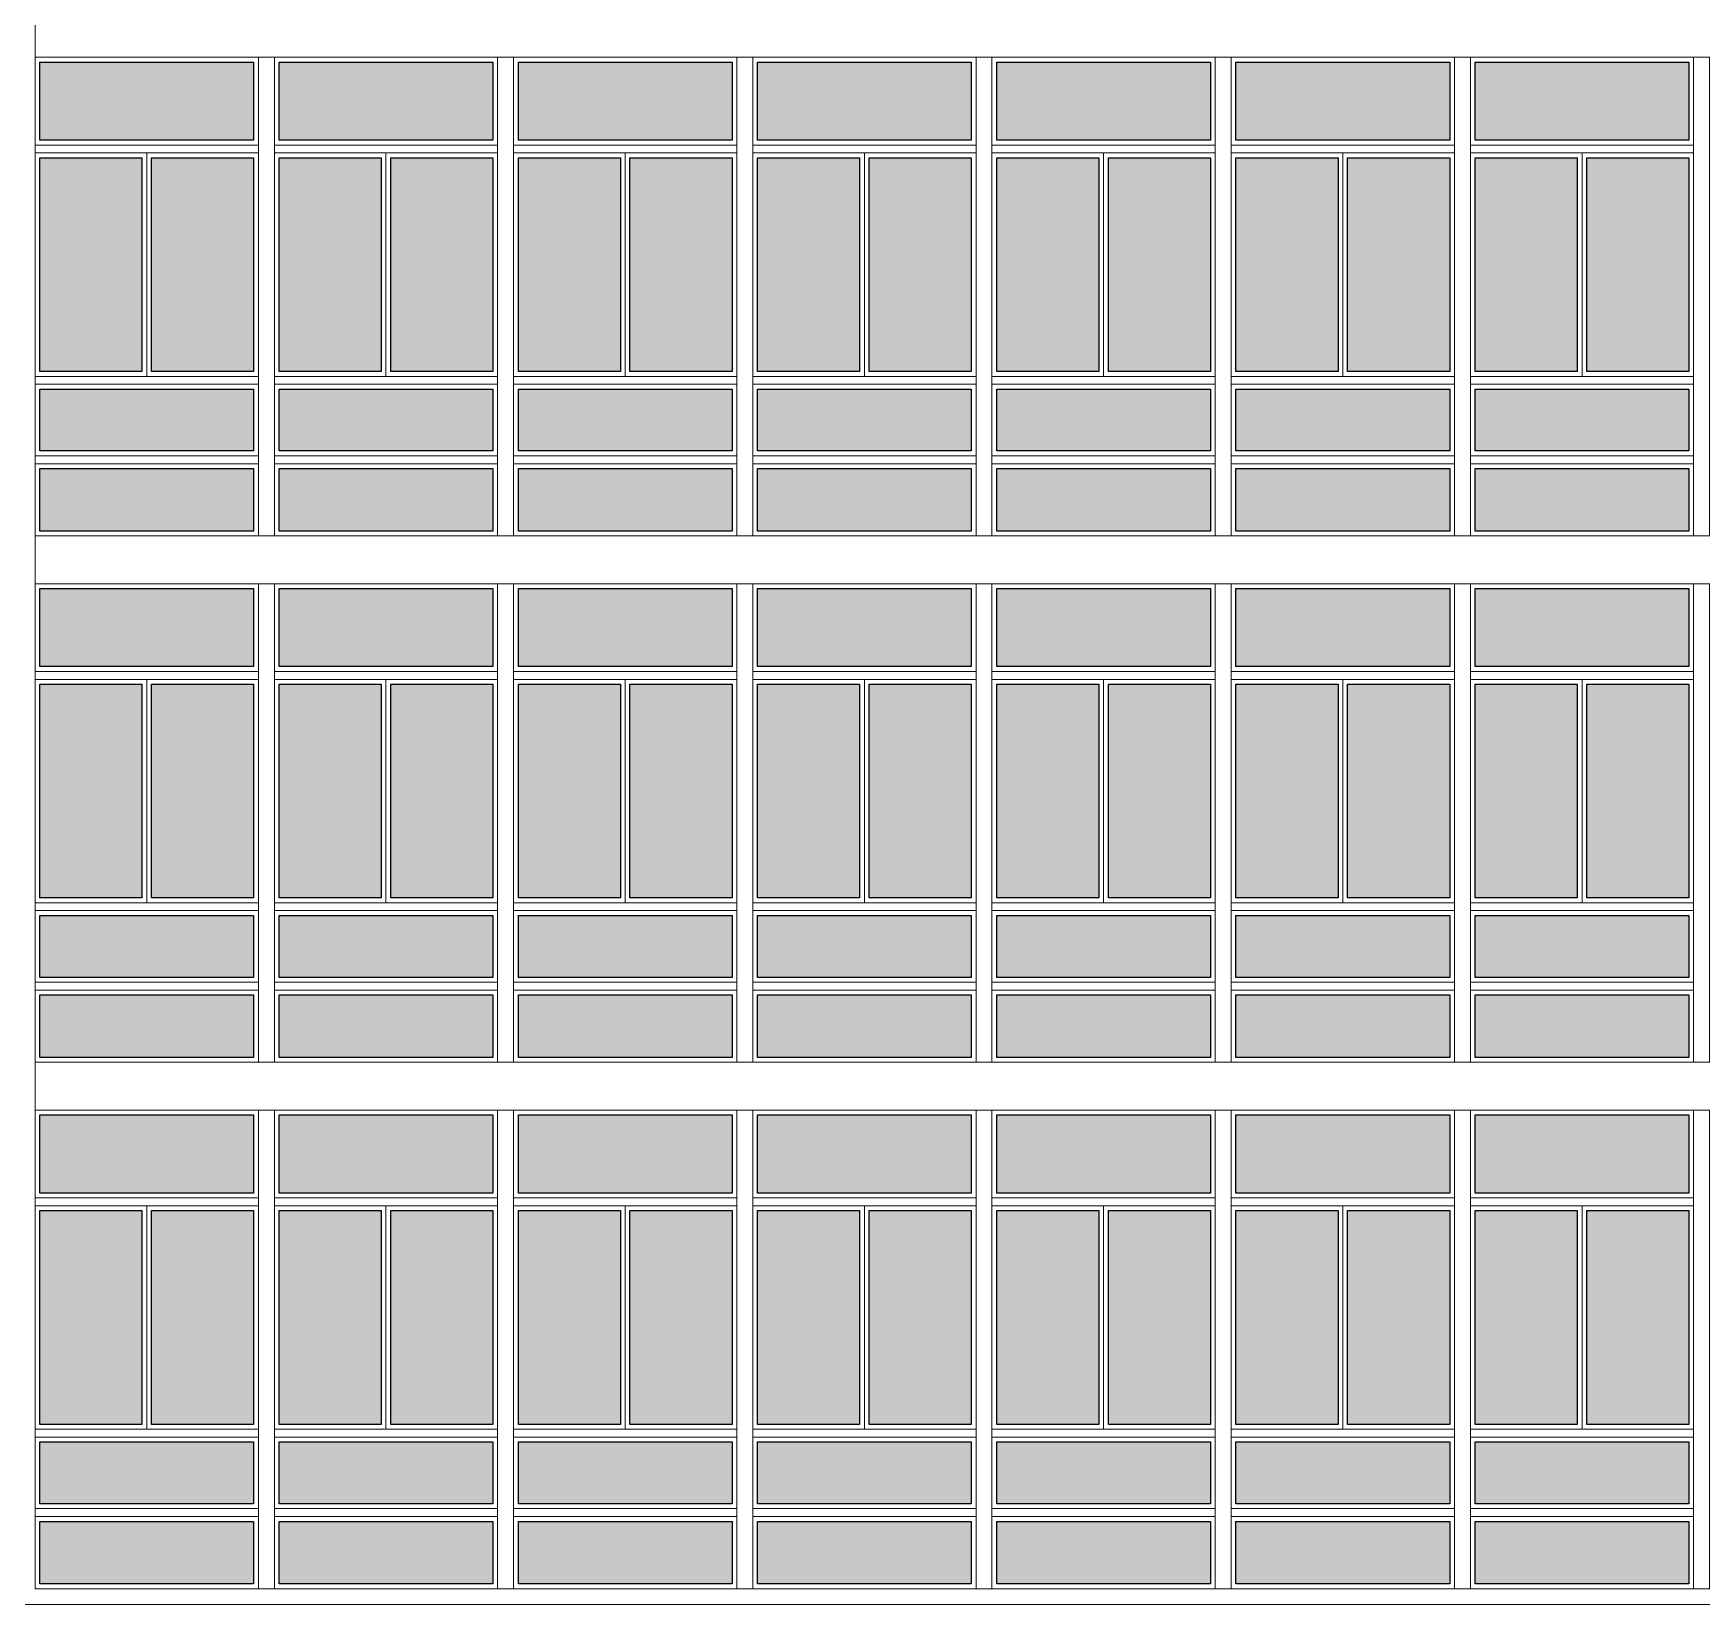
# Model space of a CAD drawing. Header units: millimetres. Extents: x 521 to 1055, y 261 to 520.
# Drawn here: x 844.04 to 854.5, y 308.48 to 318.33 of the extents above; entities that cross this region are included whole.
import ezdxf

# ---------------------------------------------------------------- set-up
doc = ezdxf.new("R2010")
doc.units = ezdxf.units.MM
doc.linetypes.add('CONTINU', pattern=[0])
doc.layers.add('0.1', color=8, linetype='Continuous', lineweight=13)

msp = doc.modelspace()

# ---------------------------------------------------------------- hatches: boundary and pattern name
at = {"layer": '0.1', "linetype": 'CONTINU', "lineweight": -2}
h = msp.add_hatch(color=9, dxfattribs=at)
h.paths.add_polyline_path([(845.41903, 318.15219), (844.07903, 318.15219), (844.07903, 317.6623), (845.41903, 317.6623)])
h.paths.add_polyline_path([(844.71903, 317.55238), (844.07903, 317.55238), (844.07903, 316.21219), (844.71903, 316.21219)])
h.paths.add_polyline_path([(845.41903, 317.55238), (844.77903, 317.55238), (844.77903, 316.21219), (845.41903, 316.21219)])
h.paths.add_polyline_path([(845.41903, 316.10277), (844.07903, 316.10277), (844.07903, 315.71414), (845.41903, 315.71414)])
h.paths.add_polyline_path([(845.41903, 315.60414), (844.07903, 315.60414), (844.07903, 315.21219), (845.41903, 315.21219)])
h.paths.add_polyline_path([(846.91903, 318.15219), (845.57903, 318.15219), (845.57903, 317.6623), (846.91903, 317.6623)])
h.paths.add_polyline_path([(846.21903, 317.55238), (845.57903, 317.55238), (845.57903, 316.21219), (846.21903, 316.21219)])
h.paths.add_polyline_path([(846.91903, 317.55238), (846.27903, 317.55238), (846.27903, 316.21219), (846.91903, 316.21219)])
h.paths.add_polyline_path([(846.91903, 316.10277), (845.57903, 316.10277), (845.57903, 315.71414), (846.91903, 315.71414)])
h.paths.add_polyline_path([(846.91903, 315.60414), (845.57903, 315.60414), (845.57903, 315.21219), (846.91903, 315.21219)])
h.paths.add_polyline_path([(848.41903, 315.60414), (847.07903, 315.60414), (847.07903, 315.21219), (848.41903, 315.21219)])
h.paths.add_polyline_path([(848.41903, 316.10277), (847.07903, 316.10277), (847.07903, 315.71414), (848.41903, 315.71414)])
h.paths.add_polyline_path([(847.71903, 317.55238), (847.07903, 317.55238), (847.07903, 316.21219), (847.71903, 316.21219)])
h.paths.add_polyline_path([(848.41903, 317.55238), (847.77903, 317.55238), (847.77903, 316.21219), (848.41903, 316.21219)])
h.paths.add_polyline_path([(848.41903, 318.15219), (847.07903, 318.15219), (847.07903, 317.6623), (848.41903, 317.6623)])
h.paths.add_polyline_path([(849.91903, 318.15219), (848.57903, 318.15219), (848.57903, 317.6623), (849.91903, 317.6623)])
h.paths.add_polyline_path([(849.21903, 317.55238), (848.57903, 317.55238), (848.57903, 316.21219), (849.21903, 316.21219)])
h.paths.add_polyline_path([(849.91903, 317.55238), (849.27903, 317.55238), (849.27903, 316.21219), (849.91903, 316.21219)])
h.paths.add_polyline_path([(849.91903, 316.10277), (848.57903, 316.10277), (848.57903, 315.71414), (849.91903, 315.71414)])
h.paths.add_polyline_path([(849.91903, 315.60414), (848.57903, 315.60414), (848.57903, 315.21219), (849.91903, 315.21219)])
h.paths.add_polyline_path([(851.41903, 315.60414), (850.07903, 315.60414), (850.07903, 315.21219), (851.41903, 315.21219)])
h.paths.add_polyline_path([(851.41903, 316.10277), (850.07903, 316.10277), (850.07903, 315.71414), (851.41903, 315.71414)])
h.paths.add_polyline_path([(850.71903, 317.55238), (850.07903, 317.55238), (850.07903, 316.21219), (850.71903, 316.21219)])
h.paths.add_polyline_path([(851.41903, 317.55238), (850.77903, 317.55238), (850.77903, 316.21219), (851.41903, 316.21219)])
h.paths.add_polyline_path([(851.41903, 318.15219), (850.07903, 318.15219), (850.07903, 317.6623), (851.41903, 317.6623)])
h.paths.add_polyline_path([(852.91903, 318.15219), (851.57903, 318.15219), (851.57903, 317.6623), (852.91903, 317.6623)])
h.paths.add_polyline_path([(852.21903, 317.55238), (851.57903, 317.55238), (851.57903, 316.21219), (852.21903, 316.21219)])
h.paths.add_polyline_path([(852.91903, 317.55238), (852.27903, 317.55238), (852.27903, 316.21219), (852.91903, 316.21219)])
h.paths.add_polyline_path([(852.91903, 316.10277), (851.57903, 316.10277), (851.57903, 315.71414), (852.91903, 315.71414)])
h.paths.add_polyline_path([(852.91903, 315.60414), (851.57903, 315.60414), (851.57903, 315.21219), (852.91903, 315.21219)])
h.paths.add_polyline_path([(854.41903, 315.60414), (853.07903, 315.60414), (853.07903, 315.21219), (854.41903, 315.21219)])
h.paths.add_polyline_path([(854.41903, 316.10277), (853.07903, 316.10277), (853.07903, 315.71414), (854.41903, 315.71414)])
h.paths.add_polyline_path([(853.71903, 317.55238), (853.07903, 317.55238), (853.07903, 316.21219), (853.71903, 316.21219)])
h.paths.add_polyline_path([(854.41903, 317.55238), (853.77903, 317.55238), (853.77903, 316.21219), (854.41903, 316.21219)])
h.paths.add_polyline_path([(854.41903, 318.15219), (853.07903, 318.15219), (853.07903, 317.6623), (854.41903, 317.6623)])
h.paths.add_polyline_path([(855.91903, 318.15219), (854.57903, 318.15219), (854.57903, 317.6623), (855.91903, 317.6623)])
h.paths.add_polyline_path([(857.41903, 318.15219), (856.07903, 318.15219), (856.07903, 317.6623), (857.41903, 317.6623)])
h.paths.add_polyline_path([(858.91903, 318.15219), (857.57903, 318.15219), (857.57903, 317.6623), (858.91903, 317.6623)])
h.paths.add_polyline_path([(860.41903, 318.15219), (859.07903, 318.15219), (859.07903, 317.6623), (860.41903, 317.6623)])
h.paths.add_polyline_path([(861.91903, 318.15219), (860.57903, 318.15219), (860.57903, 317.6623), (861.91903, 317.6623)])
h.paths.add_polyline_path([(863.41903, 318.15219), (862.07903, 318.15219), (862.07903, 317.6623), (863.41903, 317.6623)])
h.paths.add_polyline_path([(863.41903, 317.55238), (862.77903, 317.55238), (862.77903, 316.21219), (863.41903, 316.21219)])
h.paths.add_polyline_path([(862.71903, 317.55238), (862.07903, 317.55238), (862.07903, 316.21219), (862.71903, 316.21219)])
h.paths.add_polyline_path([(861.91903, 317.55238), (861.27903, 317.55238), (861.27903, 316.21219), (861.91903, 316.21219)])
h.paths.add_polyline_path([(861.21903, 317.55238), (860.57903, 317.55238), (860.57903, 316.21219), (861.21903, 316.21219)])
h.paths.add_polyline_path([(860.41903, 317.55238), (859.77903, 317.55238), (859.77903, 316.21219), (860.41903, 316.21219)])
h.paths.add_polyline_path([(859.71903, 317.55238), (859.07903, 317.55238), (859.07903, 316.21219), (859.71903, 316.21219)])
h.paths.add_polyline_path([(858.91903, 317.55238), (858.27903, 317.55238), (858.27903, 316.21219), (858.91903, 316.21219)])
h.paths.add_polyline_path([(858.21903, 317.55238), (857.57903, 317.55238), (857.57903, 316.21219), (858.21903, 316.21219)])
h.paths.add_polyline_path([(857.41903, 317.55238), (856.77903, 317.55238), (856.77903, 316.21219), (857.41903, 316.21219)])
h.paths.add_polyline_path([(856.71903, 317.55238), (856.07903, 317.55238), (856.07903, 316.21219), (856.71903, 316.21219)])
h.paths.add_polyline_path([(855.91903, 317.55238), (855.27903, 317.55238), (855.27903, 316.21219), (855.91903, 316.21219)])
h.paths.add_polyline_path([(855.21903, 317.55238), (854.57903, 317.55238), (854.57903, 316.21219), (855.21903, 316.21219)])
h.paths.add_polyline_path([(855.91903, 316.10277), (854.57903, 316.10277), (854.57903, 315.71414), (855.91903, 315.71414)])
h.paths.add_polyline_path([(855.91903, 315.60414), (854.57903, 315.60414), (854.57903, 315.21219), (855.91903, 315.21219)])
h.paths.add_polyline_path([(857.41903, 315.60414), (856.07903, 315.60414), (856.07903, 315.21219), (857.41903, 315.21219)])
h.paths.add_polyline_path([(857.41903, 316.10277), (856.07903, 316.10277), (856.07903, 315.71414), (857.41903, 315.71414)])
h.paths.add_polyline_path([(858.91903, 316.10277), (857.57903, 316.10277), (857.57903, 315.71414), (858.91903, 315.71414)])
h.paths.add_polyline_path([(858.91903, 315.60414), (857.57903, 315.60414), (857.57903, 315.21219), (858.91903, 315.21219)])
h.paths.add_polyline_path([(860.41903, 315.60414), (859.07903, 315.60414), (859.07903, 315.21219), (860.41903, 315.21219)])
h.paths.add_polyline_path([(860.41903, 316.10277), (859.07903, 316.10277), (859.07903, 315.71414), (860.41903, 315.71414)])
h.paths.add_polyline_path([(861.91903, 316.10277), (860.57903, 316.10277), (860.57903, 315.71414), (861.91903, 315.71414)])
h.paths.add_polyline_path([(861.91903, 315.60414), (860.57903, 315.60414), (860.57903, 315.21219), (861.91903, 315.21219)])
h.paths.add_polyline_path([(863.41903, 315.60414), (862.07903, 315.60414), (862.07903, 315.21219), (863.41903, 315.21219)])
h.paths.add_polyline_path([(863.41903, 316.10277), (862.07903, 316.10277), (862.07903, 315.71414), (863.41903, 315.71414)])
h = msp.add_hatch(color=9, dxfattribs=at)
h.paths.add_polyline_path([(845.41903, 314.85219), (844.07903, 314.85219), (844.07903, 314.3623), (845.41903, 314.3623)])
h.paths.add_polyline_path([(844.71903, 314.25238), (844.07903, 314.25238), (844.07903, 312.91219), (844.71903, 312.91219)])
h.paths.add_polyline_path([(845.41903, 314.25238), (844.77903, 314.25238), (844.77903, 312.91219), (845.41903, 312.91219)])
h.paths.add_polyline_path([(845.41903, 312.80277), (844.07903, 312.80277), (844.07903, 312.41414), (845.41903, 312.41414)])
h.paths.add_polyline_path([(845.41903, 312.30414), (844.07903, 312.30414), (844.07903, 311.91219), (845.41903, 311.91219)])
h.paths.add_polyline_path([(846.91903, 314.85219), (845.57903, 314.85219), (845.57903, 314.3623), (846.91903, 314.3623)])
h.paths.add_polyline_path([(846.21903, 314.25238), (845.57903, 314.25238), (845.57903, 312.91219), (846.21903, 312.91219)])
h.paths.add_polyline_path([(846.91903, 314.25238), (846.27903, 314.25238), (846.27903, 312.91219), (846.91903, 312.91219)])
h.paths.add_polyline_path([(846.91903, 312.80277), (845.57903, 312.80277), (845.57903, 312.41414), (846.91903, 312.41414)])
h.paths.add_polyline_path([(846.91903, 312.30414), (845.57903, 312.30414), (845.57903, 311.91219), (846.91903, 311.91219)])
h.paths.add_polyline_path([(848.41903, 312.30414), (847.07903, 312.30414), (847.07903, 311.91219), (848.41903, 311.91219)])
h.paths.add_polyline_path([(848.41903, 312.80277), (847.07903, 312.80277), (847.07903, 312.41414), (848.41903, 312.41414)])
h.paths.add_polyline_path([(847.71903, 314.25238), (847.07903, 314.25238), (847.07903, 312.91219), (847.71903, 312.91219)])
h.paths.add_polyline_path([(848.41903, 314.25238), (847.77903, 314.25238), (847.77903, 312.91219), (848.41903, 312.91219)])
h.paths.add_polyline_path([(848.41903, 314.85219), (847.07903, 314.85219), (847.07903, 314.3623), (848.41903, 314.3623)])
h.paths.add_polyline_path([(849.91903, 314.85219), (848.57903, 314.85219), (848.57903, 314.3623), (849.91903, 314.3623)])
h.paths.add_polyline_path([(849.21903, 314.25238), (848.57903, 314.25238), (848.57903, 312.91219), (849.21903, 312.91219)])
h.paths.add_polyline_path([(849.91903, 314.25238), (849.27903, 314.25238), (849.27903, 312.91219), (849.91903, 312.91219)])
h.paths.add_polyline_path([(849.91903, 312.80277), (848.57903, 312.80277), (848.57903, 312.41414), (849.91903, 312.41414)])
h.paths.add_polyline_path([(849.91903, 312.30414), (848.57903, 312.30414), (848.57903, 311.91219), (849.91903, 311.91219)])
h.paths.add_polyline_path([(851.41903, 312.30414), (850.07903, 312.30414), (850.07903, 311.91219), (851.41903, 311.91219)])
h.paths.add_polyline_path([(851.41903, 312.80277), (850.07903, 312.80277), (850.07903, 312.41414), (851.41903, 312.41414)])
h.paths.add_polyline_path([(850.71903, 314.25238), (850.07903, 314.25238), (850.07903, 312.91219), (850.71903, 312.91219)])
h.paths.add_polyline_path([(851.41903, 314.25238), (850.77903, 314.25238), (850.77903, 312.91219), (851.41903, 312.91219)])
h.paths.add_polyline_path([(851.41903, 314.85219), (850.07903, 314.85219), (850.07903, 314.3623), (851.41903, 314.3623)])
h.paths.add_polyline_path([(852.91903, 314.85219), (851.57903, 314.85219), (851.57903, 314.3623), (852.91903, 314.3623)])
h.paths.add_polyline_path([(852.21903, 314.25238), (851.57903, 314.25238), (851.57903, 312.91219), (852.21903, 312.91219)])
h.paths.add_polyline_path([(852.91903, 314.25238), (852.27903, 314.25238), (852.27903, 312.91219), (852.91903, 312.91219)])
h.paths.add_polyline_path([(852.91903, 312.80277), (851.57903, 312.80277), (851.57903, 312.41414), (852.91903, 312.41414)])
h.paths.add_polyline_path([(852.91903, 312.30414), (851.57903, 312.30414), (851.57903, 311.91219), (852.91903, 311.91219)])
h.paths.add_polyline_path([(854.41903, 312.30414), (853.07903, 312.30414), (853.07903, 311.91219), (854.41903, 311.91219)])
h.paths.add_polyline_path([(854.41903, 312.80277), (853.07903, 312.80277), (853.07903, 312.41414), (854.41903, 312.41414)])
h.paths.add_polyline_path([(853.71903, 314.25238), (853.07903, 314.25238), (853.07903, 312.91219), (853.71903, 312.91219)])
h.paths.add_polyline_path([(854.41903, 314.25238), (853.77903, 314.25238), (853.77903, 312.91219), (854.41903, 312.91219)])
h.paths.add_polyline_path([(854.41903, 314.85219), (853.07903, 314.85219), (853.07903, 314.3623), (854.41903, 314.3623)])
h.paths.add_polyline_path([(855.91903, 314.85219), (854.57903, 314.85219), (854.57903, 314.3623), (855.91903, 314.3623)])
h.paths.add_polyline_path([(857.41903, 314.85219), (856.07903, 314.85219), (856.07903, 314.3623), (857.41903, 314.3623)])
h.paths.add_polyline_path([(858.91903, 314.85219), (857.57903, 314.85219), (857.57903, 314.3623), (858.91903, 314.3623)])
h.paths.add_polyline_path([(860.41903, 314.85219), (859.07903, 314.85219), (859.07903, 314.3623), (860.41903, 314.3623)])
h.paths.add_polyline_path([(861.91903, 314.85219), (860.57903, 314.85219), (860.57903, 314.3623), (861.91903, 314.3623)])
h.paths.add_polyline_path([(863.41903, 314.85219), (862.07903, 314.85219), (862.07903, 314.3623), (863.41903, 314.3623)])
h.paths.add_polyline_path([(863.41903, 314.25238), (862.77903, 314.25238), (862.77903, 312.91219), (863.41903, 312.91219)])
h.paths.add_polyline_path([(862.71903, 314.25238), (862.07903, 314.25238), (862.07903, 312.91219), (862.71903, 312.91219)])
h.paths.add_polyline_path([(861.91903, 314.25238), (861.27903, 314.25238), (861.27903, 312.91219), (861.91903, 312.91219)])
h.paths.add_polyline_path([(861.21903, 314.25238), (860.57903, 314.25238), (860.57903, 312.91219), (861.21903, 312.91219)])
h.paths.add_polyline_path([(860.41903, 314.25238), (859.77903, 314.25238), (859.77903, 312.91219), (860.41903, 312.91219)])
h.paths.add_polyline_path([(859.71903, 314.25238), (859.07903, 314.25238), (859.07903, 312.91219), (859.71903, 312.91219)])
h.paths.add_polyline_path([(858.91903, 314.25238), (858.27903, 314.25238), (858.27903, 312.91219), (858.91903, 312.91219)])
h.paths.add_polyline_path([(858.21903, 314.25238), (857.57903, 314.25238), (857.57903, 312.91219), (858.21903, 312.91219)])
h.paths.add_polyline_path([(857.41903, 314.25238), (856.77903, 314.25238), (856.77903, 312.91219), (857.41903, 312.91219)])
h.paths.add_polyline_path([(856.71903, 314.25238), (856.07903, 314.25238), (856.07903, 312.91219), (856.71903, 312.91219)])
h.paths.add_polyline_path([(855.91903, 314.25238), (855.27903, 314.25238), (855.27903, 312.91219), (855.91903, 312.91219)])
h.paths.add_polyline_path([(855.21903, 314.25238), (854.57903, 314.25238), (854.57903, 312.91219), (855.21903, 312.91219)])
h.paths.add_polyline_path([(855.91903, 312.80277), (854.57903, 312.80277), (854.57903, 312.41414), (855.91903, 312.41414)])
h.paths.add_polyline_path([(855.91903, 312.30414), (854.57903, 312.30414), (854.57903, 311.91219), (855.91903, 311.91219)])
h.paths.add_polyline_path([(857.41903, 312.30414), (856.07903, 312.30414), (856.07903, 311.91219), (857.41903, 311.91219)])
h.paths.add_polyline_path([(857.41903, 312.80277), (856.07903, 312.80277), (856.07903, 312.41414), (857.41903, 312.41414)])
h.paths.add_polyline_path([(858.91903, 312.80277), (857.57903, 312.80277), (857.57903, 312.41414), (858.91903, 312.41414)])
h.paths.add_polyline_path([(858.91903, 312.30414), (857.57903, 312.30414), (857.57903, 311.91219), (858.91903, 311.91219)])
h.paths.add_polyline_path([(860.41903, 312.30414), (859.07903, 312.30414), (859.07903, 311.91219), (860.41903, 311.91219)])
h.paths.add_polyline_path([(860.41903, 312.80277), (859.07903, 312.80277), (859.07903, 312.41414), (860.41903, 312.41414)])
h.paths.add_polyline_path([(861.91903, 312.80277), (860.57903, 312.80277), (860.57903, 312.41414), (861.91903, 312.41414)])
h.paths.add_polyline_path([(861.91903, 312.30414), (860.57903, 312.30414), (860.57903, 311.91219), (861.91903, 311.91219)])
h.paths.add_polyline_path([(863.41903, 312.30414), (862.07903, 312.30414), (862.07903, 311.91219), (863.41903, 311.91219)])
h.paths.add_polyline_path([(863.41903, 312.80277), (862.07903, 312.80277), (862.07903, 312.41414), (863.41903, 312.41414)])
h = msp.add_hatch(color=9, dxfattribs=at)
h.paths.add_polyline_path([(845.41903, 311.55219), (844.07903, 311.55219), (844.07903, 311.0623), (845.41903, 311.0623)])
h.paths.add_polyline_path([(844.71903, 310.95238), (844.07903, 310.95238), (844.07903, 309.61219), (844.71903, 309.61219)])
h.paths.add_polyline_path([(845.41903, 310.95238), (844.77903, 310.95238), (844.77903, 309.61219), (845.41903, 309.61219)])
h.paths.add_polyline_path([(845.41903, 309.50277), (844.07903, 309.50277), (844.07903, 309.11414), (845.41903, 309.11414)])
h.paths.add_polyline_path([(845.41903, 309.00414), (844.07903, 309.00414), (844.07903, 308.61219), (845.41903, 308.61219)])
h.paths.add_polyline_path([(846.91903, 311.55219), (845.57903, 311.55219), (845.57903, 311.0623), (846.91903, 311.0623)])
h.paths.add_polyline_path([(846.21903, 310.95238), (845.57903, 310.95238), (845.57903, 309.61219), (846.21903, 309.61219)])
h.paths.add_polyline_path([(846.91903, 310.95238), (846.27903, 310.95238), (846.27903, 309.61219), (846.91903, 309.61219)])
h.paths.add_polyline_path([(846.91903, 309.50277), (845.57903, 309.50277), (845.57903, 309.11414), (846.91903, 309.11414)])
h.paths.add_polyline_path([(846.91903, 309.00414), (845.57903, 309.00414), (845.57903, 308.61219), (846.91903, 308.61219)])
h.paths.add_polyline_path([(848.41903, 309.00414), (847.07903, 309.00414), (847.07903, 308.61219), (848.41903, 308.61219)])
h.paths.add_polyline_path([(848.41903, 309.50277), (847.07903, 309.50277), (847.07903, 309.11414), (848.41903, 309.11414)])
h.paths.add_polyline_path([(847.71903, 310.95238), (847.07903, 310.95238), (847.07903, 309.61219), (847.71903, 309.61219)])
h.paths.add_polyline_path([(848.41903, 310.95238), (847.77903, 310.95238), (847.77903, 309.61219), (848.41903, 309.61219)])
h.paths.add_polyline_path([(848.41903, 311.55219), (847.07903, 311.55219), (847.07903, 311.0623), (848.41903, 311.0623)])
h.paths.add_polyline_path([(849.91903, 311.55219), (848.57903, 311.55219), (848.57903, 311.0623), (849.91903, 311.0623)])
h.paths.add_polyline_path([(849.21903, 310.95238), (848.57903, 310.95238), (848.57903, 309.61219), (849.21903, 309.61219)])
h.paths.add_polyline_path([(849.91903, 310.95238), (849.27903, 310.95238), (849.27903, 309.61219), (849.91903, 309.61219)])
h.paths.add_polyline_path([(849.91903, 309.50277), (848.57903, 309.50277), (848.57903, 309.11414), (849.91903, 309.11414)])
h.paths.add_polyline_path([(849.91903, 309.00414), (848.57903, 309.00414), (848.57903, 308.61219), (849.91903, 308.61219)])
h.paths.add_polyline_path([(851.41903, 309.00414), (850.07903, 309.00414), (850.07903, 308.61219), (851.41903, 308.61219)])
h.paths.add_polyline_path([(851.41903, 309.50277), (850.07903, 309.50277), (850.07903, 309.11414), (851.41903, 309.11414)])
h.paths.add_polyline_path([(850.71903, 310.95238), (850.07903, 310.95238), (850.07903, 309.61219), (850.71903, 309.61219)])
h.paths.add_polyline_path([(851.41903, 310.95238), (850.77903, 310.95238), (850.77903, 309.61219), (851.41903, 309.61219)])
h.paths.add_polyline_path([(851.41903, 311.55219), (850.07903, 311.55219), (850.07903, 311.0623), (851.41903, 311.0623)])
h.paths.add_polyline_path([(852.91903, 311.55219), (851.57903, 311.55219), (851.57903, 311.0623), (852.91903, 311.0623)])
h.paths.add_polyline_path([(852.21903, 310.95238), (851.57903, 310.95238), (851.57903, 309.61219), (852.21903, 309.61219)])
h.paths.add_polyline_path([(852.91903, 310.95238), (852.27903, 310.95238), (852.27903, 309.61219), (852.91903, 309.61219)])
h.paths.add_polyline_path([(852.91903, 309.50277), (851.57903, 309.50277), (851.57903, 309.11414), (852.91903, 309.11414)])
h.paths.add_polyline_path([(852.91903, 309.00414), (851.57903, 309.00414), (851.57903, 308.61219), (852.91903, 308.61219)])
h.paths.add_polyline_path([(854.41903, 309.00414), (853.07903, 309.00414), (853.07903, 308.61219), (854.41903, 308.61219)])
h.paths.add_polyline_path([(854.41903, 309.50277), (853.07903, 309.50277), (853.07903, 309.11414), (854.41903, 309.11414)])
h.paths.add_polyline_path([(853.71903, 310.95238), (853.07903, 310.95238), (853.07903, 309.61219), (853.71903, 309.61219)])
h.paths.add_polyline_path([(854.41903, 310.95238), (853.77903, 310.95238), (853.77903, 309.61219), (854.41903, 309.61219)])
h.paths.add_polyline_path([(854.41903, 311.55219), (853.07903, 311.55219), (853.07903, 311.0623), (854.41903, 311.0623)])
h.paths.add_polyline_path([(855.91903, 311.55219), (854.57903, 311.55219), (854.57903, 311.0623), (855.91903, 311.0623)])
h.paths.add_polyline_path([(857.41903, 311.55219), (856.07903, 311.55219), (856.07903, 311.0623), (857.41903, 311.0623)])
h.paths.add_polyline_path([(858.91903, 311.55219), (857.57903, 311.55219), (857.57903, 311.0623), (858.91903, 311.0623)])
h.paths.add_polyline_path([(860.41903, 311.55219), (859.07903, 311.55219), (859.07903, 311.0623), (860.41903, 311.0623)])
h.paths.add_polyline_path([(861.91903, 311.55219), (860.57903, 311.55219), (860.57903, 311.0623), (861.91903, 311.0623)])
h.paths.add_polyline_path([(863.41903, 311.55219), (862.07903, 311.55219), (862.07903, 311.0623), (863.41903, 311.0623)])
h.paths.add_polyline_path([(863.41903, 310.95238), (862.77903, 310.95238), (862.77903, 309.61219), (863.41903, 309.61219)])
h.paths.add_polyline_path([(862.71903, 310.95238), (862.07903, 310.95238), (862.07903, 309.61219), (862.71903, 309.61219)])
h.paths.add_polyline_path([(861.91903, 310.95238), (861.27903, 310.95238), (861.27903, 309.61219), (861.91903, 309.61219)])
h.paths.add_polyline_path([(861.21903, 310.95238), (860.57903, 310.95238), (860.57903, 309.61219), (861.21903, 309.61219)])
h.paths.add_polyline_path([(860.41903, 310.95238), (859.77903, 310.95238), (859.77903, 309.61219), (860.41903, 309.61219)])
h.paths.add_polyline_path([(859.71903, 310.95238), (859.07903, 310.95238), (859.07903, 309.61219), (859.71903, 309.61219)])
h.paths.add_polyline_path([(858.91903, 310.95238), (858.27903, 310.95238), (858.27903, 309.61219), (858.91903, 309.61219)])
h.paths.add_polyline_path([(858.21903, 310.95238), (857.57903, 310.95238), (857.57903, 309.61219), (858.21903, 309.61219)])
h.paths.add_polyline_path([(857.41903, 310.95238), (856.77903, 310.95238), (856.77903, 309.61219), (857.41903, 309.61219)])
h.paths.add_polyline_path([(856.71903, 310.95238), (856.07903, 310.95238), (856.07903, 309.61219), (856.71903, 309.61219)])
h.paths.add_polyline_path([(855.91903, 310.95238), (855.27903, 310.95238), (855.27903, 309.61219), (855.91903, 309.61219)])
h.paths.add_polyline_path([(855.21903, 310.95238), (854.57903, 310.95238), (854.57903, 309.61219), (855.21903, 309.61219)])
h.paths.add_polyline_path([(855.91903, 309.50277), (854.57903, 309.50277), (854.57903, 309.11414), (855.91903, 309.11414)])
h.paths.add_polyline_path([(855.91903, 309.00414), (854.57903, 309.00414), (854.57903, 308.61219), (855.91903, 308.61219)])
h.paths.add_polyline_path([(857.41903, 309.00414), (856.07903, 309.00414), (856.07903, 308.61219), (857.41903, 308.61219)])
h.paths.add_polyline_path([(857.41903, 309.50277), (856.07903, 309.50277), (856.07903, 309.11414), (857.41903, 309.11414)])
h.paths.add_polyline_path([(858.91903, 309.50277), (857.57903, 309.50277), (857.57903, 309.11414), (858.91903, 309.11414)])
h.paths.add_polyline_path([(858.91903, 309.00414), (857.57903, 309.00414), (857.57903, 308.61219), (858.91903, 308.61219)])
h.paths.add_polyline_path([(860.41903, 309.00414), (859.07903, 309.00414), (859.07903, 308.61219), (860.41903, 308.61219)])
h.paths.add_polyline_path([(860.41903, 309.50277), (859.07903, 309.50277), (859.07903, 309.11414), (860.41903, 309.11414)])
h.paths.add_polyline_path([(861.91903, 309.50277), (860.57903, 309.50277), (860.57903, 309.11414), (861.91903, 309.11414)])
h.paths.add_polyline_path([(861.91903, 309.00414), (860.57903, 309.00414), (860.57903, 308.61219), (861.91903, 308.61219)])
h.paths.add_polyline_path([(863.41903, 309.00414), (862.07903, 309.00414), (862.07903, 308.61219), (863.41903, 308.61219)])
h.paths.add_polyline_path([(863.41903, 309.50277), (862.07903, 309.50277), (862.07903, 309.11414), (863.41903, 309.11414)])

# ---------------------------------------------------------------- linework, layer by layer
at = {"layer": '0.1', "color": 8}
for p, q in [((844.04903, 331.58219), (844.04903, 308.58219)), ((891.84903, 318.18219), (844.04903, 318.18219)), ((891.84903, 315.18219), (844.04903, 315.18219)), ((891.84903, 314.88219), (844.04903, 314.88219)), ((891.84903, 311.88219), (844.04903, 311.88219)), ((891.84903, 311.58219), (844.04903, 311.58219)), ((891.84903, 308.58219), (844.04903, 308.58219)), ((891.94903, 308.48219), (843.94903, 308.48219))]:
    msp.add_line(p, q, dxfattribs=at)
at = {"layer": '0.1', "color": 8, "linetype": 'CONTINU'}
for p, q in [((845.44903, 317.6323), (844.04903, 317.6323)), ((846.94903, 317.6323), (845.54903, 317.6323)), ((848.44903, 317.6323), (847.04903, 317.6323)), ((849.94903, 317.6323), (848.54903, 317.6323)), ((851.44903, 317.6323), (850.04903, 317.6323)), ((852.94903, 317.6323), (851.54903, 317.6323)), ((854.44903, 317.6323), (853.04903, 317.6323)), ((845.44903, 317.58238), (844.04903, 317.58238)), ((844.74903, 317.58238), (844.74903, 316.18219)), ((846.94903, 317.58238), (845.54903, 317.58238)), ((846.24903, 317.58238), (846.24903, 316.18219)), ((848.44903, 317.58238), (847.04903, 317.58238)), ((847.74903, 317.58238), (847.74903, 316.18219)), ((849.94903, 317.58238), (848.54903, 317.58238)), ((849.24903, 317.58238), (849.24903, 316.18219)), ((851.44903, 317.58238), (850.04903, 317.58238)), ((850.74903, 317.58238), (850.74903, 316.18219)), ((852.94903, 317.58238), (851.54903, 317.58238)), ((852.24903, 317.58238), (852.24903, 316.18219)), ((854.44903, 317.58238), (853.04903, 317.58238)), ((853.74903, 317.58238), (853.74903, 316.18219)), ((845.44903, 316.18219), (844.04903, 316.18219)), ((846.94903, 316.18219), (845.54903, 316.18219)), ((848.44903, 316.18219), (847.04903, 316.18219)), ((849.94903, 316.18219), (848.54903, 316.18219)), ((851.44903, 316.18219), (850.04903, 316.18219)), ((852.94903, 316.18219), (851.54903, 316.18219)), ((854.44903, 316.18219), (853.04903, 316.18219)), ((845.44903, 316.13277), (844.04903, 316.13277)), ((846.94903, 316.13277), (845.54903, 316.13277)), ((848.44903, 316.13277), (847.04903, 316.13277)), ((849.94903, 316.13277), (848.54903, 316.13277)), ((851.44903, 316.13277), (850.04903, 316.13277)), ((852.94903, 316.13277), (851.54903, 316.13277)), ((854.44903, 316.13277), (853.04903, 316.13277)), ((845.44903, 315.68414), (844.04903, 315.68414)), ((845.44903, 315.63414), (844.04903, 315.63414)), ((846.94903, 315.68414), (845.54903, 315.68414)), ((846.94903, 315.63414), (845.54903, 315.63414)), ((848.44903, 315.68414), (847.04903, 315.68414)), ((848.44903, 315.63414), (847.04903, 315.63414)), ((849.94903, 315.68414), (848.54903, 315.68414)), ((849.94903, 315.63414), (848.54903, 315.63414)), ((851.44903, 315.68414), (850.04903, 315.68414)), ((851.44903, 315.63414), (850.04903, 315.63414)), ((852.94903, 315.68414), (851.54903, 315.68414)), ((852.94903, 315.63414), (851.54903, 315.63414)), ((854.44903, 315.68414), (853.04903, 315.68414)), ((854.44903, 315.63414), (853.04903, 315.63414)), ((845.44903, 314.3323), (844.04903, 314.3323)), ((845.44903, 314.28238), (844.04903, 314.28238)), ((844.74903, 314.28238), (844.74903, 312.88219)), ((846.94903, 314.3323), (845.54903, 314.3323)), ((846.94903, 314.28238), (845.54903, 314.28238)), ((846.24903, 314.28238), (846.24903, 312.88219)), ((848.44903, 314.3323), (847.04903, 314.3323)), ((848.44903, 314.28238), (847.04903, 314.28238)), ((847.74903, 314.28238), (847.74903, 312.88219)), ((849.94903, 314.3323), (848.54903, 314.3323)), ((849.94903, 314.28238), (848.54903, 314.28238)), ((849.24903, 314.28238), (849.24903, 312.88219)), ((851.44903, 314.3323), (850.04903, 314.3323)), ((851.44903, 314.28238), (850.04903, 314.28238)), ((850.74903, 314.28238), (850.74903, 312.88219)), ((852.94903, 314.3323), (851.54903, 314.3323)), ((852.94903, 314.28238), (851.54903, 314.28238)), ((852.24903, 314.28238), (852.24903, 312.88219)), ((854.44903, 314.3323), (853.04903, 314.3323)), ((854.44903, 314.28238), (853.04903, 314.28238)), ((853.74903, 314.28238), (853.74903, 312.88219)), ((845.44903, 312.88219), (844.04903, 312.88219)), ((845.44903, 312.83277), (844.04903, 312.83277)), ((846.94903, 312.88219), (845.54903, 312.88219)), ((846.94903, 312.83277), (845.54903, 312.83277)), ((848.44903, 312.88219), (847.04903, 312.88219)), ((848.44903, 312.83277), (847.04903, 312.83277)), ((849.94903, 312.88219), (848.54903, 312.88219)), ((849.94903, 312.83277), (848.54903, 312.83277)), ((851.44903, 312.88219), (850.04903, 312.88219)), ((851.44903, 312.83277), (850.04903, 312.83277)), ((852.94903, 312.88219), (851.54903, 312.88219)), ((852.94903, 312.83277), (851.54903, 312.83277)), ((854.44903, 312.88219), (853.04903, 312.88219)), ((854.44903, 312.83277), (853.04903, 312.83277)), ((845.44903, 312.38414), (844.04903, 312.38414)), ((846.94903, 312.38414), (845.54903, 312.38414)), ((848.44903, 312.38414), (847.04903, 312.38414)), ((849.94903, 312.38414), (848.54903, 312.38414)), ((851.44903, 312.38414), (850.04903, 312.38414)), ((852.94903, 312.38414), (851.54903, 312.38414)), ((854.44903, 312.38414), (853.04903, 312.38414)), ((845.44903, 312.33414), (844.04903, 312.33414)), ((846.94903, 312.33414), (845.54903, 312.33414)), ((848.44903, 312.33414), (847.04903, 312.33414)), ((849.94903, 312.33414), (848.54903, 312.33414)), ((851.44903, 312.33414), (850.04903, 312.33414)), ((852.94903, 312.33414), (851.54903, 312.33414)), ((854.44903, 312.33414), (853.04903, 312.33414)), ((845.44903, 311.0323), (844.04903, 311.0323)), ((846.94903, 311.0323), (845.54903, 311.0323)), ((848.44903, 311.0323), (847.04903, 311.0323)), ((849.94903, 311.0323), (848.54903, 311.0323)), ((851.44903, 311.0323), (850.04903, 311.0323)), ((852.94903, 311.0323), (851.54903, 311.0323)), ((854.44903, 311.0323), (853.04903, 311.0323)), ((845.44903, 310.98238), (844.04903, 310.98238)), ((844.74903, 310.98238), (844.74903, 309.58219)), ((846.94903, 310.98238), (845.54903, 310.98238)), ((846.24903, 310.98238), (846.24903, 309.58219)), ((848.44903, 310.98238), (847.04903, 310.98238)), ((847.74903, 310.98238), (847.74903, 309.58219)), ((849.94903, 310.98238), (848.54903, 310.98238)), ((849.24903, 310.98238), (849.24903, 309.58219)), ((851.44903, 310.98238), (850.04903, 310.98238)), ((850.74903, 310.98238), (850.74903, 309.58219)), ((852.94903, 310.98238), (851.54903, 310.98238)), ((852.24903, 310.98238), (852.24903, 309.58219)), ((854.44903, 310.98238), (853.04903, 310.98238)), ((853.74903, 310.98238), (853.74903, 309.58219)), ((845.44903, 309.58219), (844.04903, 309.58219)), ((846.94903, 309.58219), (845.54903, 309.58219)), ((848.44903, 309.58219), (847.04903, 309.58219)), ((849.94903, 309.58219), (848.54903, 309.58219)), ((851.44903, 309.58219), (850.04903, 309.58219)), ((852.94903, 309.58219), (851.54903, 309.58219)), ((854.44903, 309.58219), (853.04903, 309.58219)), ((845.44903, 309.53277), (844.04903, 309.53277)), ((846.94903, 309.53277), (845.54903, 309.53277)), ((848.44903, 309.53277), (847.04903, 309.53277)), ((849.94903, 309.53277), (848.54903, 309.53277)), ((851.44903, 309.53277), (850.04903, 309.53277)), ((852.94903, 309.53277), (851.54903, 309.53277)), ((854.44903, 309.53277), (853.04903, 309.53277)), ((845.44903, 309.08414), (844.04903, 309.08414)), ((845.44903, 309.03414), (844.04903, 309.03414)), ((846.94903, 309.08414), (845.54903, 309.08414)), ((846.94903, 309.03414), (845.54903, 309.03414)), ((848.44903, 309.08414), (847.04903, 309.08414)), ((848.44903, 309.03414), (847.04903, 309.03414)), ((849.94903, 309.08414), (848.54903, 309.08414)), ((849.94903, 309.03414), (848.54903, 309.03414)), ((851.44903, 309.08414), (850.04903, 309.08414)), ((851.44903, 309.03414), (850.04903, 309.03414)), ((852.94903, 309.08414), (851.54903, 309.08414)), ((852.94903, 309.03414), (851.54903, 309.03414)), ((854.44903, 309.08414), (853.04903, 309.08414)), ((854.44903, 309.03414), (853.04903, 309.03414))]:
    msp.add_line(p, q, dxfattribs=at)
at = {"layer": '0.1', "color": 8, "linetype": 'CONTINU', "lineweight": -2}
for points in [[(844.07903, 318.15219), (845.41903, 318.15219), (845.41903, 317.6623), (844.07903, 317.6623)], [(845.57903, 318.15219), (846.91903, 318.15219), (846.91903, 317.6623), (845.57903, 317.6623)], [(847.07903, 318.15219), (848.41903, 318.15219), (848.41903, 317.6623), (847.07903, 317.6623)], [(848.57903, 318.15219), (849.91903, 318.15219), (849.91903, 317.6623), (848.57903, 317.6623)], [(850.07903, 318.15219), (851.41903, 318.15219), (851.41903, 317.6623), (850.07903, 317.6623)], [(851.57903, 318.15219), (852.91903, 318.15219), (852.91903, 317.6623), (851.57903, 317.6623)], [(853.07903, 318.15219), (854.41903, 318.15219), (854.41903, 317.6623), (853.07903, 317.6623)], [(844.07903, 317.55238), (844.71903, 317.55238), (844.71903, 316.21219), (844.07903, 316.21219)], [(844.77903, 317.55238), (845.41903, 317.55238), (845.41903, 316.21219), (844.77903, 316.21219)], [(845.57903, 317.55238), (846.21903, 317.55238), (846.21903, 316.21219), (845.57903, 316.21219)], [(846.27903, 317.55238), (846.91903, 317.55238), (846.91903, 316.21219), (846.27903, 316.21219)], [(847.07903, 317.55238), (847.71903, 317.55238), (847.71903, 316.21219), (847.07903, 316.21219)], [(847.77903, 317.55238), (848.41903, 317.55238), (848.41903, 316.21219), (847.77903, 316.21219)], [(848.57903, 317.55238), (849.21903, 317.55238), (849.21903, 316.21219), (848.57903, 316.21219)], [(849.27903, 317.55238), (849.91903, 317.55238), (849.91903, 316.21219), (849.27903, 316.21219)], [(850.07903, 317.55238), (850.71903, 317.55238), (850.71903, 316.21219), (850.07903, 316.21219)], [(850.77903, 317.55238), (851.41903, 317.55238), (851.41903, 316.21219), (850.77903, 316.21219)], [(851.57903, 317.55238), (852.21903, 317.55238), (852.21903, 316.21219), (851.57903, 316.21219)], [(852.27903, 317.55238), (852.91903, 317.55238), (852.91903, 316.21219), (852.27903, 316.21219)], [(853.07903, 317.55238), (853.71903, 317.55238), (853.71903, 316.21219), (853.07903, 316.21219)], [(853.77903, 317.55238), (854.41903, 317.55238), (854.41903, 316.21219), (853.77903, 316.21219)], [(844.07903, 316.10277), (845.41903, 316.10277), (845.41903, 315.71414), (844.07903, 315.71414)], [(845.57903, 316.10277), (846.91903, 316.10277), (846.91903, 315.71414), (845.57903, 315.71414)], [(847.07903, 316.10277), (848.41903, 316.10277), (848.41903, 315.71414), (847.07903, 315.71414)], [(848.57903, 316.10277), (849.91903, 316.10277), (849.91903, 315.71414), (848.57903, 315.71414)], [(850.07903, 316.10277), (851.41903, 316.10277), (851.41903, 315.71414), (850.07903, 315.71414)], [(851.57903, 316.10277), (852.91903, 316.10277), (852.91903, 315.71414), (851.57903, 315.71414)], [(853.07903, 316.10277), (854.41903, 316.10277), (854.41903, 315.71414), (853.07903, 315.71414)], [(844.07903, 315.60414), (845.41903, 315.60414), (845.41903, 315.21219), (844.07903, 315.21219)], [(845.57903, 315.60414), (846.91903, 315.60414), (846.91903, 315.21219), (845.57903, 315.21219)], [(847.07903, 315.60414), (848.41903, 315.60414), (848.41903, 315.21219), (847.07903, 315.21219)], [(848.57903, 315.60414), (849.91903, 315.60414), (849.91903, 315.21219), (848.57903, 315.21219)], [(850.07903, 315.60414), (851.41903, 315.60414), (851.41903, 315.21219), (850.07903, 315.21219)], [(851.57903, 315.60414), (852.91903, 315.60414), (852.91903, 315.21219), (851.57903, 315.21219)], [(853.07903, 315.60414), (854.41903, 315.60414), (854.41903, 315.21219), (853.07903, 315.21219)], [(844.07903, 314.85219), (845.41903, 314.85219), (845.41903, 314.3623), (844.07903, 314.3623)], [(845.57903, 314.85219), (846.91903, 314.85219), (846.91903, 314.3623), (845.57903, 314.3623)], [(847.07903, 314.85219), (848.41903, 314.85219), (848.41903, 314.3623), (847.07903, 314.3623)], [(848.57903, 314.85219), (849.91903, 314.85219), (849.91903, 314.3623), (848.57903, 314.3623)], [(850.07903, 314.85219), (851.41903, 314.85219), (851.41903, 314.3623), (850.07903, 314.3623)], [(851.57903, 314.85219), (852.91903, 314.85219), (852.91903, 314.3623), (851.57903, 314.3623)], [(853.07903, 314.85219), (854.41903, 314.85219), (854.41903, 314.3623), (853.07903, 314.3623)], [(844.07903, 314.25238), (844.71903, 314.25238), (844.71903, 312.91219), (844.07903, 312.91219)], [(844.77903, 314.25238), (845.41903, 314.25238), (845.41903, 312.91219), (844.77903, 312.91219)], [(845.57903, 314.25238), (846.21903, 314.25238), (846.21903, 312.91219), (845.57903, 312.91219)], [(846.27903, 314.25238), (846.91903, 314.25238), (846.91903, 312.91219), (846.27903, 312.91219)], [(847.07903, 314.25238), (847.71903, 314.25238), (847.71903, 312.91219), (847.07903, 312.91219)], [(847.77903, 314.25238), (848.41903, 314.25238), (848.41903, 312.91219), (847.77903, 312.91219)], [(848.57903, 314.25238), (849.21903, 314.25238), (849.21903, 312.91219), (848.57903, 312.91219)], [(849.27903, 314.25238), (849.91903, 314.25238), (849.91903, 312.91219), (849.27903, 312.91219)], [(850.07903, 314.25238), (850.71903, 314.25238), (850.71903, 312.91219), (850.07903, 312.91219)], [(850.77903, 314.25238), (851.41903, 314.25238), (851.41903, 312.91219), (850.77903, 312.91219)], [(851.57903, 314.25238), (852.21903, 314.25238), (852.21903, 312.91219), (851.57903, 312.91219)], [(852.27903, 314.25238), (852.91903, 314.25238), (852.91903, 312.91219), (852.27903, 312.91219)], [(853.07903, 314.25238), (853.71903, 314.25238), (853.71903, 312.91219), (853.07903, 312.91219)], [(853.77903, 314.25238), (854.41903, 314.25238), (854.41903, 312.91219), (853.77903, 312.91219)], [(844.07903, 312.80277), (845.41903, 312.80277), (845.41903, 312.41414), (844.07903, 312.41414)], [(845.57903, 312.80277), (846.91903, 312.80277), (846.91903, 312.41414), (845.57903, 312.41414)], [(847.07903, 312.80277), (848.41903, 312.80277), (848.41903, 312.41414), (847.07903, 312.41414)], [(848.57903, 312.80277), (849.91903, 312.80277), (849.91903, 312.41414), (848.57903, 312.41414)], [(850.07903, 312.80277), (851.41903, 312.80277), (851.41903, 312.41414), (850.07903, 312.41414)], [(851.57903, 312.80277), (852.91903, 312.80277), (852.91903, 312.41414), (851.57903, 312.41414)], [(853.07903, 312.80277), (854.41903, 312.80277), (854.41903, 312.41414), (853.07903, 312.41414)], [(844.07903, 312.30414), (845.41903, 312.30414), (845.41903, 311.91219), (844.07903, 311.91219)], [(845.57903, 312.30414), (846.91903, 312.30414), (846.91903, 311.91219), (845.57903, 311.91219)], [(847.07903, 312.30414), (848.41903, 312.30414), (848.41903, 311.91219), (847.07903, 311.91219)], [(848.57903, 312.30414), (849.91903, 312.30414), (849.91903, 311.91219), (848.57903, 311.91219)], [(850.07903, 312.30414), (851.41903, 312.30414), (851.41903, 311.91219), (850.07903, 311.91219)], [(851.57903, 312.30414), (852.91903, 312.30414), (852.91903, 311.91219), (851.57903, 311.91219)], [(853.07903, 312.30414), (854.41903, 312.30414), (854.41903, 311.91219), (853.07903, 311.91219)], [(844.07903, 311.55219), (845.41903, 311.55219), (845.41903, 311.0623), (844.07903, 311.0623)], [(845.57903, 311.55219), (846.91903, 311.55219), (846.91903, 311.0623), (845.57903, 311.0623)], [(847.07903, 311.55219), (848.41903, 311.55219), (848.41903, 311.0623), (847.07903, 311.0623)], [(848.57903, 311.55219), (849.91903, 311.55219), (849.91903, 311.0623), (848.57903, 311.0623)], [(850.07903, 311.55219), (851.41903, 311.55219), (851.41903, 311.0623), (850.07903, 311.0623)], [(851.57903, 311.55219), (852.91903, 311.55219), (852.91903, 311.0623), (851.57903, 311.0623)], [(853.07903, 311.55219), (854.41903, 311.55219), (854.41903, 311.0623), (853.07903, 311.0623)], [(844.07903, 310.95238), (844.71903, 310.95238), (844.71903, 309.61219), (844.07903, 309.61219)], [(844.77903, 310.95238), (845.41903, 310.95238), (845.41903, 309.61219), (844.77903, 309.61219)], [(845.57903, 310.95238), (846.21903, 310.95238), (846.21903, 309.61219), (845.57903, 309.61219)], [(846.27903, 310.95238), (846.91903, 310.95238), (846.91903, 309.61219), (846.27903, 309.61219)], [(847.07903, 310.95238), (847.71903, 310.95238), (847.71903, 309.61219), (847.07903, 309.61219)], [(847.77903, 310.95238), (848.41903, 310.95238), (848.41903, 309.61219), (847.77903, 309.61219)], [(848.57903, 310.95238), (849.21903, 310.95238), (849.21903, 309.61219), (848.57903, 309.61219)], [(849.27903, 310.95238), (849.91903, 310.95238), (849.91903, 309.61219), (849.27903, 309.61219)], [(850.07903, 310.95238), (850.71903, 310.95238), (850.71903, 309.61219), (850.07903, 309.61219)], [(850.77903, 310.95238), (851.41903, 310.95238), (851.41903, 309.61219), (850.77903, 309.61219)], [(851.57903, 310.95238), (852.21903, 310.95238), (852.21903, 309.61219), (851.57903, 309.61219)], [(852.27903, 310.95238), (852.91903, 310.95238), (852.91903, 309.61219), (852.27903, 309.61219)], [(853.07903, 310.95238), (853.71903, 310.95238), (853.71903, 309.61219), (853.07903, 309.61219)], [(853.77903, 310.95238), (854.41903, 310.95238), (854.41903, 309.61219), (853.77903, 309.61219)], [(844.07903, 309.50277), (845.41903, 309.50277), (845.41903, 309.11414), (844.07903, 309.11414)], [(845.57903, 309.50277), (846.91903, 309.50277), (846.91903, 309.11414), (845.57903, 309.11414)], [(847.07903, 309.50277), (848.41903, 309.50277), (848.41903, 309.11414), (847.07903, 309.11414)], [(848.57903, 309.50277), (849.91903, 309.50277), (849.91903, 309.11414), (848.57903, 309.11414)], [(850.07903, 309.50277), (851.41903, 309.50277), (851.41903, 309.11414), (850.07903, 309.11414)], [(851.57903, 309.50277), (852.91903, 309.50277), (852.91903, 309.11414), (851.57903, 309.11414)], [(853.07903, 309.50277), (854.41903, 309.50277), (854.41903, 309.11414), (853.07903, 309.11414)], [(844.07903, 309.00414), (845.41903, 309.00414), (845.41903, 308.61219), (844.07903, 308.61219)], [(845.57903, 309.00414), (846.91903, 309.00414), (846.91903, 308.61219), (845.57903, 308.61219)], [(847.07903, 309.00414), (848.41903, 309.00414), (848.41903, 308.61219), (847.07903, 308.61219)], [(848.57903, 309.00414), (849.91903, 309.00414), (849.91903, 308.61219), (848.57903, 308.61219)], [(850.07903, 309.00414), (851.41903, 309.00414), (851.41903, 308.61219), (850.07903, 308.61219)], [(851.57903, 309.00414), (852.91903, 309.00414), (852.91903, 308.61219), (851.57903, 308.61219)], [(853.07903, 309.00414), (854.41903, 309.00414), (854.41903, 308.61219), (853.07903, 308.61219)]]:
    msp.add_lwpolyline(points, close=True, dxfattribs=at)
at = {"layer": '0.1', "color": 8, "linetype": 'CONTINU'}
for points in [[(845.44903, 315.18219), (845.44903, 318.18219), (845.54903, 318.18219), (845.54903, 315.18219)], [(846.94903, 315.18219), (846.94903, 318.18219), (847.04903, 318.18219), (847.04903, 315.18219)], [(848.44903, 315.18219), (848.44903, 318.18219), (848.54903, 318.18219), (848.54903, 315.18219)], [(849.94903, 315.18219), (849.94903, 318.18219), (850.04903, 318.18219), (850.04903, 315.18219)], [(851.44903, 315.18219), (851.44903, 318.18219), (851.54903, 318.18219), (851.54903, 315.18219)], [(852.94903, 315.18219), (852.94903, 318.18219), (853.04903, 318.18219), (853.04903, 315.18219)], [(854.44903, 315.18219), (854.44903, 318.18219), (854.54903, 318.18219), (854.54903, 315.18219)], [(845.44903, 311.88219), (845.44903, 314.88219), (845.54903, 314.88219), (845.54903, 311.88219)], [(846.94903, 311.88219), (846.94903, 314.88219), (847.04903, 314.88219), (847.04903, 311.88219)], [(848.44903, 311.88219), (848.44903, 314.88219), (848.54903, 314.88219), (848.54903, 311.88219)], [(849.94903, 311.88219), (849.94903, 314.88219), (850.04903, 314.88219), (850.04903, 311.88219)], [(851.44903, 311.88219), (851.44903, 314.88219), (851.54903, 314.88219), (851.54903, 311.88219)], [(852.94903, 311.88219), (852.94903, 314.88219), (853.04903, 314.88219), (853.04903, 311.88219)], [(854.44903, 311.88219), (854.44903, 314.88219), (854.54903, 314.88219), (854.54903, 311.88219)], [(845.44903, 308.58219), (845.44903, 311.58219), (845.54903, 311.58219), (845.54903, 308.58219)], [(846.94903, 308.58219), (846.94903, 311.58219), (847.04903, 311.58219), (847.04903, 308.58219)], [(848.44903, 308.58219), (848.44903, 311.58219), (848.54903, 311.58219), (848.54903, 308.58219)], [(849.94903, 308.58219), (849.94903, 311.58219), (850.04903, 311.58219), (850.04903, 308.58219)], [(851.44903, 308.58219), (851.44903, 311.58219), (851.54903, 311.58219), (851.54903, 308.58219)], [(852.94903, 308.58219), (852.94903, 311.58219), (853.04903, 311.58219), (853.04903, 308.58219)], [(854.44903, 308.58219), (854.44903, 311.58219), (854.54903, 311.58219), (854.54903, 308.58219)]]:
    msp.add_lwpolyline(points, close=True, dxfattribs=at)

doc.saveas('drawing.dxf')
